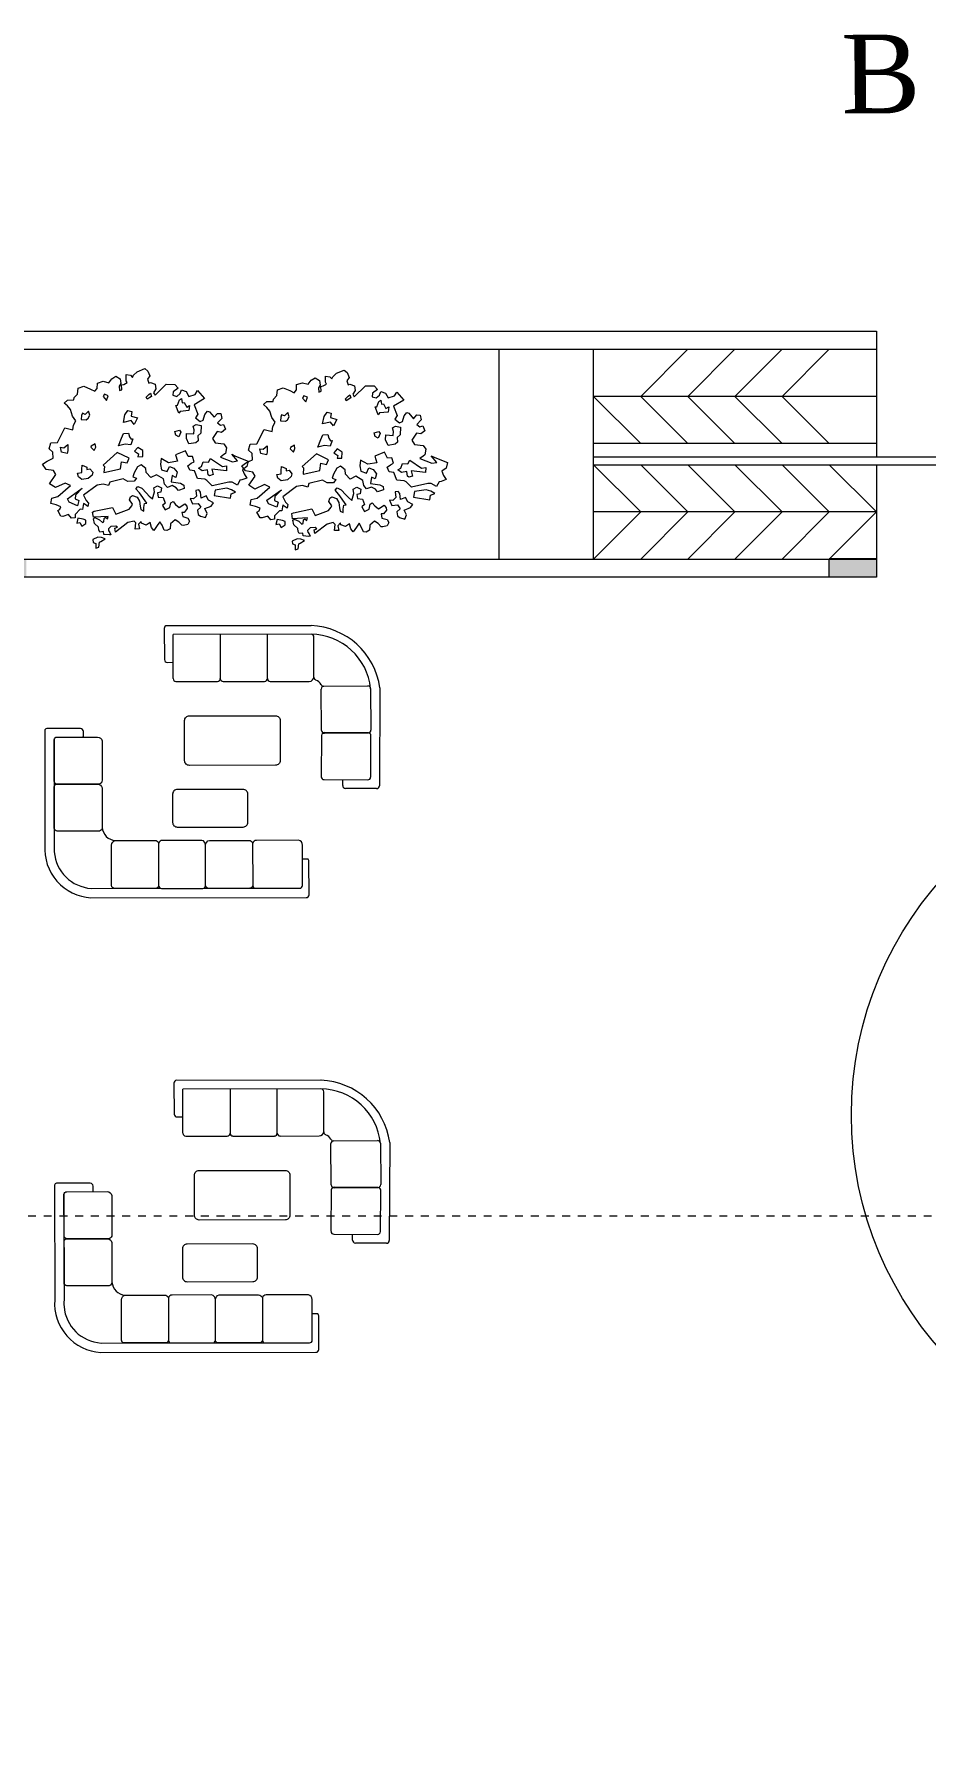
# Model space of a CAD drawing. Header units: inches. Extents: x 0 to 109, y 0 to 144.
# Drawn here: x 29.01 to 40.36, y 81.69 to 103.58 of the extents above; entities that cross this region are included whole.
import ezdxf

# ---------------------------------------------------------------- set-up
doc = ezdxf.new("R2010")
doc.units = ezdxf.units.IN
doc.header["$MEASUREMENT"] = 0
doc.linetypes.add('ACAD_ISO04W100', pattern=[30, 24, -3, 0, -3])
for name, color, linetype, lineweight in [('M_BRUSHES', 104, 'Continuous', 5), ('M_COL', 250, 'Continuous', 20), ('M_DIM', 252, 'Continuous', 5), ('M_ELEV 2', 251, 'Continuous', 15), ('M_HATCH', 252, 'Continuous', 0), ('M_TEXT', 250, 'Continuous', 0), ('M_WALLS', 251, 'Continuous', 15)]:
    doc.layers.add(name, color=color, linetype=linetype, lineweight=lineweight)
doc.layers.add('M_FURNITURE', color=250, linetype='Continuous', lineweight=5, transparency=0.1)
doc.styles.get("Standard").update_dxf_attribs({"font": 'arial.ttf'})

msp = doc.modelspace()

# ---------------------------------------------------------------- hatches: boundary and pattern name
at = {"layer": 'M_HATCH'}
h = msp.add_hatch(color=7, dxfattribs=at)
h.dxf.hatch_style = 1
h.paths.add_polyline_path([(6.212, 99.808), (5.612, 99.808), (5.612, 99.578), (6.212, 99.578)])
h.paths.add_polyline_path([(14.212, 99.808), (13.612, 99.808), (13.612, 99.578), (14.212, 99.578)])
h.paths.add_polyline_path([(22.212, 99.808), (21.612, 99.808), (21.612, 99.578), (22.212, 99.578)])
h.paths.add_polyline_path([(28.542, 99.808), (27.942, 99.808), (27.942, 99.578), (28.542, 99.578)])
h.paths.add_polyline_path([(39.732, 96.908), (39.132, 96.908), (39.132, 96.678), (39.732, 96.678)])
h.paths.add_polyline_path([(28.912, 96.908), (28.312, 96.908), (28.312, 96.678), (28.912, 96.678)])
h.paths.add_polyline_path([(47.532, 96.908), (46.932, 96.908), (46.932, 96.678), (47.532, 96.678)])
h.paths.add_polyline_path([(59.553, 96.908), (58.953, 96.908), (58.953, 96.678), (59.553, 96.678)])
h.paths.add_polyline_path([(59.923, 99.808), (59.323, 99.808), (59.323, 99.578), (59.553, 99.578), (59.553, 99.579), (59.923, 99.579)])
h.paths.add_polyline_path([(67.923, 99.809), (67.323, 99.809), (67.323, 99.579), (67.923, 99.579)])
h.paths.add_polyline_path([(75.923, 99.808), (75.323, 99.808), (75.323, 99.579), (75.923, 99.579)])
h.paths.add_polyline_path([(83.923, 99.808), (83.323, 99.808), (83.323, 99.58), (83.923, 99.58)])
h.paths.add_polyline_path([(90.257, 99.808), (89.657, 99.808), (89.657, 99.579), (90.027, 99.579), (90.257, 99.578)])
h.paths.add_polyline_path([(79.578, 85.178), (79.348, 85.178), (79.348, 84.578), (79.578, 84.578)])
h.paths.add_polyline_path([(90.257, 85.178), (90.027, 85.178), (90.027, 84.578), (90.257, 84.578)])
h.paths.add_polyline_path([(59.553, 85.178), (59.323, 85.178), (59.323, 84.578), (59.553, 84.578)])
h.paths.add_polyline_path([(59.552, 77.178), (59.323, 77.178), (59.323, 76.578), (59.552, 76.578)])
h.paths.add_polyline_path([(59.552, 71.748), (59.323, 71.748), (59.323, 71.148), (59.552, 71.148)])
h.paths.add_polyline_path([(84.972, 71.748), (84.742, 71.748), (84.742, 71.148), (84.972, 71.148)])
h.paths.add_polyline_path([(90.257, 77.178), (90.027, 77.178), (90.027, 76.578), (90.257, 76.578)])
h.paths.add_polyline_path([(84.972, 63.327), (84.742, 63.327), (84.742, 62.727), (84.972, 62.727)])
h.paths.add_polyline_path([(84.972, 56.964), (84.742, 56.964), (84.742, 56.365), (84.972, 56.364)])
h.paths.add_polyline_path([(75.697, 56.643), (75.097, 56.643), (75.097, 56.416), (75.697, 56.413)])
h.paths.add_polyline_path([(67.697, 56.684), (67.097, 56.684), (67.097, 56.457), (67.697, 56.454)])
h.paths.add_polyline_path([(59.552, 57.098), (59.324, 57.098), (59.325, 56.498), (59.552, 56.498)])
h.paths.add_polyline_path([(59.552, 63.327), (59.324, 63.327), (59.324, 62.727), (59.552, 62.727)])
h.paths.add_polyline_path([(59.555, 53.843), (59.325, 53.843), (59.325, 53.243), (59.555, 53.243)])
h.paths.add_polyline_path([(36.827, 53.842), (36.598, 53.841), (36.598, 53.241), (36.828, 53.242)])
h.paths.add_polyline_path([(36.828, 57.159), (36.598, 57.158), (36.598, 56.858), (36.599, 56.558), (36.829, 56.559)])
h.paths.add_polyline_path([(36.711, 63.387), (36.481, 63.387), (36.481, 62.787), (36.599, 62.787), (36.599, 62.787), (36.711, 62.787)])
h.paths.add_polyline_path([(28.541, 63.408), (28.311, 63.408), (28.311, 62.809), (28.541, 62.808)])
h.paths.add_polyline_path([(28.541, 71.748), (28.311, 71.748), (28.311, 71.148), (28.541, 71.148)])
h.paths.add_polyline_path([(28.541, 77.178), (28.311, 77.178), (28.311, 76.578), (28.541, 76.578)])
h.paths.add_polyline_path([(28.542, 85.178), (28.312, 85.178), (28.312, 84.578), (28.542, 84.578)])
h.paths.add_polyline_path([(28.542, 92.408), (28.312, 92.408), (28.312, 91.808), (28.542, 91.808)])
h.paths.add_polyline_path([(5.842, 92.408), (5.612, 92.408), (5.612, 91.808), (5.842, 91.808)])
h.paths.add_polyline_path([(5.842, 85.178), (5.612, 85.178), (5.612, 84.578), (5.842, 84.578)])
h.paths.add_polyline_path([(5.841, 77.178), (5.611, 77.178), (5.611, 76.578), (5.841, 76.578)])
h.paths.add_polyline_path([(5.841, 71.748), (5.611, 71.748), (5.611, 71.148), (5.841, 71.148)])
h.paths.add_polyline_path([(16.049, 71.748), (15.819, 71.748), (15.819, 71.148), (16.049, 71.148)])
h.paths.add_polyline_path([(16.42, 84.808), (15.82, 84.808), (15.82, 84.578), (16.42, 84.578)])

# ---------------------------------------------------------------- linework, layer by layer
msp.add_line((39.732, 96.908), (39.132, 96.908))
at = {"layer": 'M_BRUSHES'}
for points in [[(29.626, 97.54), (29.596, 97.541), (29.533, 97.476), (29.533, 97.433), (29.486, 97.426), (29.448, 97.474), (29.378, 97.45), (29.353, 97.453), (29.311, 97.525), (29.339, 97.542), (29.352, 97.574), (29.293, 97.596), (29.223, 97.614), (29.235, 97.684), (29.312, 97.703), (29.474, 97.842), (29.408, 97.874), (29.282, 97.817), (29.207, 97.866), (29.286, 97.983), (29.259, 98.034), (29.165, 98.048), (29.118, 98.114), (29.178, 98.154), (29.252, 98.19), (29.251, 98.27), (29.201, 98.311), (29.225, 98.388), (29.31, 98.39), (29.403, 98.577), (29.505, 98.55), (29.512, 98.613), (29.541, 98.667), (29.5, 98.728), (29.475, 98.809), (29.436, 98.857), (29.394, 98.893), (29.436, 98.93), (29.515, 98.932), (29.522, 98.963), (29.564, 99.006), (29.571, 99.081), (29.645, 99.106), (29.73, 99.071), (29.784, 99.043), (29.815, 99.079), (29.816, 99.146), (29.892, 99.171), (29.961, 99.152), (30.002, 99.201), (30.052, 99.233), (30.106, 99.2), (30.116, 99.14), (30.092, 99.106), (30.1, 99.052), (30.129, 99.063), (30.125, 99.124), (30.155, 99.129), (30.194, 99.153), (30.184, 99.176), (30.184, 99.255), (30.239, 99.247), (30.262, 99.219), (30.276, 99.246), (30.324, 99.291), (30.42, 99.332), (30.457, 99.3), (30.486, 99.238), (30.455, 99.196), (30.47, 99.144), (30.494, 99.153), (30.552, 99.133), (30.562, 99.073), (30.532, 99.025), (30.55, 98.992), (30.691, 99.132), (30.802, 99.131), (30.846, 99.084), (30.781, 99.036), (30.776, 98.993), (30.827, 98.977), (30.87, 99.014), (30.886, 99.06), (30.945, 99.039), (30.98, 98.977), (31.061, 99.003), (31.09, 99.051), (31.18, 98.949), (31.047, 98.871), (31.097, 98.752), (31.067, 98.705), (31.124, 98.659), (31.165, 98.677), (31.183, 98.748), (31.219, 98.79), (31.245, 98.783), (31.305, 98.713), (31.346, 98.762), (31.389, 98.758), (31.399, 98.698), (31.347, 98.64), (31.383, 98.61), (31.423, 98.622), (31.446, 98.559), (31.397, 98.52), (31.341, 98.529), (31.283, 98.44), (31.316, 98.385), (31.428, 98.373), (31.461, 98.323), (31.447, 98.253), (31.426, 98.237), (31.382, 98.206), (31.536, 98.146), (31.602, 98.157), (31.529, 98.242), (31.576, 98.219), (31.737, 98.154), (31.718, 98.084), (31.663, 98.044), (31.684, 97.992), (31.717, 97.937), (31.655, 97.914), (31.63, 97.91), (31.598, 97.85), (31.53, 97.888), (31.488, 97.887), (31.277, 97.84), (31.211, 97.909), (31.211, 97.909), (31.185, 97.923), (31.092, 97.932), (31.051, 98.029), (30.994, 98.038), (30.967, 98.095), (31.011, 98.126), (31.05, 98.145), (31.027, 98.214), (30.972, 98.211), (30.936, 98.286), (30.809, 98.234), (30.835, 98.153), (30.722, 98.134), (30.628, 98.186), (30.621, 98.111), (30.632, 98.045), (30.704, 98.021), (30.735, 98.087), (30.788, 98.066), (30.834, 98.012), (30.814, 97.947), (30.767, 97.97), (30.757, 97.889), (30.875, 97.872), (30.915, 97.847), (30.922, 97.806), (30.847, 97.782), (30.818, 97.814), (30.77, 97.842), (30.707, 97.819), (30.669, 97.862), (30.658, 97.928), (30.57, 97.981), (30.497, 97.944), (30.438, 98.008), (30.434, 98.062), (30.373, 98.107), (30.328, 98.082), (30.285, 98.007), (30.268, 97.955), (30.314, 97.939), (30.284, 97.897), (30.205, 97.896), (30.145, 97.929), (29.973, 97.888), (29.957, 97.843), (29.892, 97.862), (29.815, 97.849), (29.639, 97.719), (29.675, 97.652), (29.704, 97.621), (29.694, 97.575), (29.659, 97.601), (29.639, 97.615), (29.626, 97.54)], [(32.163, 97.521), (32.133, 97.522), (32.069, 97.457), (32.07, 97.414), (32.023, 97.407), (31.984, 97.455), (31.915, 97.431), (31.89, 97.434), (31.848, 97.506), (31.876, 97.523), (31.889, 97.555), (31.83, 97.577), (31.76, 97.595), (31.772, 97.665), (31.849, 97.684), (32.011, 97.823), (31.945, 97.855), (31.819, 97.798), (31.744, 97.847), (31.823, 97.964), (31.796, 98.015), (31.702, 98.029), (31.655, 98.095), (31.714, 98.135), (31.789, 98.172), (31.788, 98.252), (31.738, 98.292), (31.762, 98.369), (31.847, 98.372), (31.94, 98.558), (32.042, 98.532), (32.049, 98.594), (32.078, 98.648), (32.037, 98.709), (32.012, 98.79), (31.973, 98.838), (31.93, 98.874), (31.973, 98.911), (32.052, 98.913), (32.059, 98.944), (32.101, 98.988), (32.107, 99.062), (32.182, 99.087), (32.267, 99.052), (32.321, 99.024), (32.352, 99.06), (32.353, 99.127), (32.429, 99.152), (32.498, 99.133), (32.539, 99.182), (32.589, 99.215), (32.643, 99.181), (32.653, 99.121), (32.629, 99.087), (32.637, 99.033), (32.666, 99.044), (32.662, 99.105), (32.692, 99.11), (32.731, 99.134), (32.721, 99.157), (32.72, 99.236), (32.776, 99.228), (32.799, 99.2), (32.813, 99.228), (32.861, 99.272), (32.957, 99.313), (32.994, 99.281), (33.023, 99.219), (32.992, 99.177), (33.007, 99.125), (33.03, 99.134), (33.089, 99.114), (33.099, 99.054), (33.069, 99.006), (33.087, 98.973), (33.228, 99.113), (33.339, 99.112), (33.383, 99.065), (33.318, 99.017), (33.313, 98.974), (33.364, 98.958), (33.407, 98.995), (33.423, 99.041), (33.482, 99.02), (33.517, 98.958), (33.598, 98.984), (33.626, 99.032), (33.717, 98.93), (33.584, 98.852), (33.634, 98.733), (33.604, 98.686), (33.661, 98.64), (33.701, 98.658), (33.72, 98.729), (33.756, 98.771), (33.782, 98.764), (33.842, 98.694), (33.883, 98.743), (33.926, 98.739), (33.936, 98.679), (33.884, 98.622), (33.919, 98.591), (33.96, 98.603), (33.983, 98.54), (33.934, 98.501), (33.878, 98.51), (33.819, 98.422), (33.853, 98.366), (33.965, 98.354), (33.998, 98.304), (33.984, 98.234), (33.963, 98.218), (33.919, 98.187), (34.073, 98.127), (34.139, 98.138), (34.066, 98.223), (34.113, 98.2), (34.274, 98.135), (34.255, 98.065), (34.2, 98.025), (34.221, 97.973), (34.254, 97.918), (34.191, 97.896), (34.167, 97.892), (34.135, 97.831), (34.067, 97.869), (34.024, 97.868), (33.814, 97.821), (33.748, 97.89), (33.748, 97.89), (33.722, 97.904), (33.629, 97.913), (33.588, 98.01), (33.531, 98.019), (33.504, 98.076), (33.548, 98.107), (33.587, 98.126), (33.563, 98.195), (33.509, 98.193), (33.473, 98.267), (33.346, 98.215), (33.372, 98.134), (33.258, 98.115), (33.165, 98.167), (33.158, 98.092), (33.169, 98.026), (33.241, 98.002), (33.272, 98.068), (33.325, 98.047), (33.371, 97.993), (33.351, 97.928), (33.304, 97.951), (33.294, 97.87), (33.412, 97.853), (33.452, 97.829), (33.459, 97.787), (33.384, 97.763), (33.355, 97.795), (33.306, 97.823), (33.244, 97.8), (33.206, 97.843), (33.195, 97.909), (33.107, 97.962), (33.034, 97.925), (32.975, 97.989), (32.971, 98.043), (32.909, 98.088), (32.865, 98.063), (32.822, 97.988), (32.805, 97.936), (32.851, 97.92), (32.821, 97.878), (32.742, 97.877), (32.682, 97.91), (32.51, 97.869), (32.494, 97.824), (32.429, 97.843), (32.352, 97.831), (32.176, 97.7), (32.212, 97.633), (32.241, 97.602), (32.231, 97.556), (32.196, 97.582), (32.176, 97.596), (32.163, 97.521)], [(29.952, 98.985), (29.907, 99.005), (29.891, 98.975), (29.934, 98.926)], [(30.473, 99.001), (30.491, 99.018), (30.504, 98.978), (30.448, 98.941), (30.437, 98.967)], [(30.861, 98.932), (30.886, 98.95), (30.895, 98.896), (30.922, 98.9), (30.953, 98.842), (30.991, 98.863), (30.981, 98.798), (30.871, 98.787), (30.854, 98.763), (30.817, 98.862), (30.837, 98.865)], [(32.489, 98.966), (32.443, 98.986), (32.428, 98.956), (32.471, 98.907)], [(33.01, 98.982), (33.028, 98.999), (33.041, 98.959), (32.985, 98.922), (32.973, 98.948)], [(29.72, 98.737), (29.705, 98.79), (29.663, 98.749), (29.625, 98.763), (29.616, 98.734), (29.61, 98.684), (29.674, 98.681), (29.699, 98.699)], [(30.167, 98.741), (30.206, 98.796), (30.257, 98.784), (30.246, 98.726), (30.326, 98.704), (30.284, 98.62), (30.248, 98.67), (30.147, 98.647)], [(32.257, 98.718), (32.241, 98.772), (32.199, 98.73), (32.162, 98.745), (32.153, 98.715), (32.147, 98.665), (32.211, 98.662), (32.236, 98.68)], [(32.703, 98.722), (32.743, 98.777), (32.794, 98.765), (32.783, 98.707), (32.863, 98.685), (32.821, 98.601), (32.785, 98.651), (32.684, 98.628)], [(33.398, 98.913), (33.423, 98.931), (33.432, 98.877), (33.459, 98.881), (33.49, 98.823), (33.528, 98.844), (33.518, 98.779), (33.408, 98.768), (33.391, 98.744), (33.354, 98.843), (33.374, 98.846)], [(30.124, 98.447), (30.149, 98.507), (30.211, 98.511), (30.226, 98.464), (30.245, 98.432), (30.266, 98.436), (30.243, 98.362), (30.171, 98.371), (30.084, 98.35)], [(30.816, 98.484), (30.801, 98.531), (30.862, 98.548), (30.88, 98.523), (30.855, 98.463)], [(30.949, 98.443), (30.952, 98.507), (31.044, 98.501), (31.05, 98.551), (31.035, 98.597), (31.073, 98.618), (31.138, 98.607), (31.133, 98.509), (31.097, 98.475), (31.1, 98.412), (31.07, 98.387), (30.981, 98.372)], [(33.353, 98.466), (33.338, 98.512), (33.398, 98.529), (33.417, 98.504), (33.391, 98.444)], [(33.485, 98.424), (33.489, 98.488), (33.581, 98.482), (33.586, 98.532), (33.572, 98.578), (33.61, 98.599), (33.675, 98.588), (33.67, 98.49), (33.634, 98.456), (33.637, 98.394), (33.607, 98.368), (33.518, 98.353)], [(29.358, 98.268), (29.348, 98.33), (29.391, 98.323), (29.44, 98.366), (29.439, 98.289), (29.431, 98.252)], [(29.737, 98.345), (29.732, 98.33), (29.774, 98.288), (29.795, 98.333), (29.788, 98.374)], [(30.393, 98.212), (30.394, 98.289), (30.332, 98.328), (30.291, 98.279), (30.339, 98.245), (30.331, 98.209)], [(31.895, 98.25), (31.885, 98.311), (31.928, 98.304), (31.977, 98.347), (31.976, 98.27), (31.968, 98.234)], [(32.274, 98.326), (32.269, 98.311), (32.311, 98.269), (32.331, 98.314), (32.325, 98.355)], [(32.661, 98.428), (32.686, 98.488), (32.748, 98.492), (32.763, 98.445), (32.782, 98.414), (32.803, 98.417), (32.78, 98.343), (32.708, 98.352), (32.621, 98.331)], [(32.93, 98.193), (32.931, 98.27), (32.869, 98.309), (32.828, 98.26), (32.876, 98.226), (32.868, 98.19)], [(29.681, 98.049), (29.722, 98.056), (29.757, 98.013), (29.749, 97.976), (29.7, 97.934), (29.618, 97.92), (29.578, 97.955), (29.563, 98.002), (29.617, 98.011), (29.617, 98.053), (29.623, 98.102), (29.683, 98.077)], [(30.197, 98.131), (30.222, 98.191), (30.07, 98.264), (29.888, 98.104), (29.905, 98.086), (29.897, 98.008), (30.112, 98.054), (30.125, 98.147)], [(31.14, 98.084), (31.165, 98.144), (31.229, 98.14), (31.256, 98.187), (31.407, 98.084), (31.461, 98.093), (31.458, 98.029), (31.272, 98.05), (31.29, 97.983), (31.243, 97.968), (31.227, 97.979), (31.217, 98.041), (31.149, 98.029), (31.102, 98.064)], [(32.218, 98.03), (32.258, 98.037), (32.293, 97.994), (32.285, 97.958), (32.237, 97.915), (32.155, 97.901), (32.114, 97.936), (32.1, 97.983), (32.154, 97.992), (32.154, 98.034), (32.16, 98.084), (32.22, 98.059)], [(32.734, 98.112), (32.759, 98.172), (32.607, 98.245), (32.425, 98.085), (32.442, 98.067), (32.434, 97.989), (32.649, 98.035), (32.662, 98.128)], [(33.677, 98.065), (33.702, 98.125), (33.766, 98.121), (33.793, 98.168), (33.944, 98.065), (33.998, 98.074), (33.995, 98.01), (33.809, 98.031), (33.827, 97.964), (33.78, 97.949), (33.764, 97.961), (33.754, 98.022), (33.686, 98.011), (33.639, 98.045)], [(29.458, 97.631), (29.436, 97.676), (29.623, 97.809), (29.54, 97.721), (29.535, 97.672), (29.58, 97.651), (29.563, 97.585)], [(30.053, 97.327), (29.987, 97.322), (29.956, 97.292), (29.96, 97.269), (29.975, 97.246), (29.986, 97.218), (29.969, 97.215), (29.9, 97.222), (29.894, 97.258), (29.846, 97.25), (29.835, 97.279), (29.83, 97.314), (29.779, 97.361), (29.769, 97.421), (29.786, 97.436), (29.844, 97.408), (29.881, 97.371), (29.898, 97.38), (29.903, 97.424), (29.919, 97.439), (29.946, 97.419), (29.954, 97.451), (29.765, 97.44), (29.754, 97.506), (29.777, 97.516), (30.009, 97.564), (30.053, 97.48), (30.221, 97.544), (30.256, 97.587), (30.265, 97.606), (30.225, 97.661), (30.238, 97.7), (30.265, 97.716), (30.324, 97.696), (30.351, 97.645), (30.362, 97.579), (30.368, 97.538), (30.408, 97.519), (30.407, 97.563), (30.416, 97.613), (30.447, 97.618), (30.351, 97.749), (30.306, 97.802), (30.332, 97.831), (30.384, 97.809), (30.443, 97.746), (30.474, 97.708), (30.517, 97.673), (30.545, 97.762), (30.536, 97.816), (30.58, 97.841), (30.634, 97.814), (30.626, 97.757), (30.583, 97.75), (30.592, 97.696), (30.654, 97.689), (30.678, 97.619), (30.647, 97.59), (30.68, 97.534), (30.737, 97.562), (30.751, 97.625), (30.779, 97.642), (30.809, 97.604), (30.859, 97.564), (30.93, 97.612), (30.954, 97.579), (30.959, 97.55), (30.923, 97.501), (30.893, 97.502), (30.902, 97.449), (30.967, 97.428), (30.991, 97.39), (30.967, 97.349), (30.914, 97.334), (30.89, 97.337), (30.852, 97.379), (30.805, 97.408), (30.746, 97.356), (30.744, 97.294), (30.7, 97.269), (30.667, 97.275), (30.639, 97.338), (30.613, 97.383), (30.579, 97.334), (30.534, 97.272), (30.504, 97.309), (30.487, 97.374), (30.437, 97.341), (30.378, 97.363), (30.375, 97.386), (30.338, 97.35), (30.354, 97.291), (30.299, 97.288), (30.304, 97.368), (30.283, 97.39), (30.206, 97.371), (30.048, 97.252), (30.04, 97.3), (30.074, 97.312)], [(31.131, 97.761), (31.109, 97.788), (31.068, 97.781), (31.079, 97.71), (31.042, 97.673), (30.998, 97.678), (31.028, 97.61), (31.1, 97.616), (31.133, 97.566), (31.09, 97.529), (31.099, 97.475), (31.127, 97.455), (31.191, 97.435), (31.214, 97.488), (31.185, 97.55), (31.265, 97.581), (31.294, 97.623), (31.229, 97.655), (31.201, 97.711), (31.138, 97.683)], [(31.464, 97.809), (31.316, 97.785), (31.304, 97.716), (31.509, 97.682), (31.518, 97.739), (31.576, 97.761), (31.522, 97.789)], [(31.994, 97.612), (31.973, 97.657), (32.159, 97.79), (32.077, 97.703), (32.072, 97.653), (32.117, 97.632), (32.1, 97.567)], [(32.59, 97.308), (32.524, 97.303), (32.493, 97.273), (32.497, 97.25), (32.512, 97.227), (32.523, 97.199), (32.505, 97.196), (32.437, 97.203), (32.431, 97.239), (32.383, 97.231), (32.372, 97.26), (32.366, 97.295), (32.316, 97.342), (32.306, 97.402), (32.323, 97.417), (32.381, 97.389), (32.418, 97.352), (32.435, 97.361), (32.44, 97.405), (32.456, 97.42), (32.483, 97.4), (32.491, 97.432), (32.302, 97.421), (32.291, 97.487), (32.313, 97.497), (32.546, 97.545), (32.59, 97.461), (32.758, 97.525), (32.793, 97.568), (32.802, 97.587), (32.762, 97.642), (32.775, 97.681), (32.802, 97.698), (32.861, 97.677), (32.888, 97.626), (32.898, 97.561), (32.905, 97.519), (32.945, 97.501), (32.944, 97.544), (32.953, 97.594), (32.984, 97.599), (32.888, 97.73), (32.843, 97.783), (32.868, 97.813), (32.921, 97.79), (32.98, 97.727), (33.011, 97.689), (33.054, 97.654), (33.081, 97.744), (33.073, 97.797), (33.117, 97.822), (33.171, 97.795), (33.162, 97.738), (33.12, 97.731), (33.129, 97.677), (33.191, 97.67), (33.215, 97.6), (33.184, 97.571), (33.217, 97.515), (33.274, 97.543), (33.288, 97.606), (33.316, 97.623), (33.346, 97.585), (33.396, 97.545), (33.467, 97.593), (33.491, 97.56), (33.496, 97.531), (33.46, 97.482), (33.43, 97.483), (33.439, 97.43), (33.504, 97.409), (33.528, 97.371), (33.504, 97.33), (33.451, 97.316), (33.427, 97.318), (33.389, 97.36), (33.342, 97.389), (33.283, 97.337), (33.281, 97.275), (33.237, 97.25), (33.204, 97.256), (33.176, 97.319), (33.15, 97.364), (33.116, 97.315), (33.071, 97.253), (33.041, 97.291), (33.024, 97.355), (32.974, 97.322), (32.915, 97.344), (32.912, 97.367), (32.875, 97.331), (32.891, 97.272), (32.836, 97.269), (32.841, 97.349), (32.819, 97.371), (32.743, 97.352), (32.585, 97.233), (32.577, 97.281), (32.611, 97.293)], [(33.668, 97.742), (33.646, 97.769), (33.605, 97.762), (33.616, 97.691), (33.579, 97.654), (33.535, 97.659), (33.565, 97.591), (33.637, 97.597), (33.67, 97.547), (33.627, 97.51), (33.636, 97.456), (33.663, 97.436), (33.728, 97.416), (33.751, 97.469), (33.722, 97.531), (33.802, 97.563), (33.831, 97.604), (33.766, 97.636), (33.738, 97.692), (33.675, 97.664)], [(34.001, 97.79), (33.853, 97.767), (33.841, 97.697), (34.046, 97.663), (34.055, 97.72), (34.113, 97.742), (34.059, 97.77)], [(29.636, 97.416), (29.566, 97.43), (29.553, 97.366), (29.594, 97.373), (29.619, 97.328), (29.669, 97.361), (29.668, 97.404)], [(32.173, 97.397), (32.103, 97.411), (32.09, 97.347), (32.131, 97.354), (32.156, 97.309), (32.206, 97.342), (32.205, 97.385)], [(29.87, 97.18), (29.821, 97.185), (29.758, 97.156), (29.764, 97.12), (29.796, 97.107), (29.795, 97.046), (29.835, 97.058), (29.843, 97.121), (29.86, 97.13), (29.916, 97.164)], [(32.407, 97.161), (32.358, 97.166), (32.295, 97.137), (32.301, 97.101), (32.333, 97.088), (32.332, 97.027), (32.372, 97.039), (32.38, 97.102), (32.397, 97.111), (32.453, 97.145)]]:
    msp.add_lwpolyline(points, close=True, dxfattribs=at)
at = {"layer": 'M_COL'}
msp.add_lwpolyline([(39.132, 96.678), (39.132, 96.908), (39.732, 96.908), (39.732, 96.678)], close=True, dxfattribs=at)
at = {"layer": 'M_DIM', "linetype": 'ACAD_ISO04W100', "ltscale": 0.001}
msp.add_line((101.234, 88.546), (1.061, 88.546), dxfattribs=at)
at = {"layer": 'M_ELEV 2'}
for p, q in [((28.542, 99.808), (39.732, 99.808)), ((39.732, 99.808), (39.732, 98.208)), ((28.542, 99.578), (39.732, 99.578)), ((34.932, 99.578), (39.732, 99.578)), ((34.932, 96.908), (34.932, 99.578)), ((36.132, 96.908), (36.132, 99.578)), ((37.332, 99.578), (36.732, 98.978)), ((37.932, 99.578), (37.332, 98.978)), ((38.532, 99.578), (37.932, 98.978)), ((39.132, 99.578), (38.532, 98.978)), ((39.732, 98.978), (36.132, 98.978)), ((36.132, 98.978), (36.732, 98.378)), ((36.732, 98.978), (37.332, 98.378)), ((37.332, 98.978), (37.932, 98.378)), ((37.932, 98.978), (38.532, 98.378)), ((38.532, 98.978), (39.132, 98.378)), ((39.732, 98.378), (36.132, 98.378)), ((36.132, 98.208), (40.832, 98.208)), ((36.132, 98.108), (40.932, 98.108)), ((36.132, 98.108), (36.732, 97.508)), ((36.732, 98.108), (37.332, 97.508)), ((37.332, 98.108), (37.932, 97.508)), ((37.932, 98.108), (38.532, 97.508)), ((38.532, 98.108), (39.132, 97.508)), ((39.132, 98.108), (39.732, 97.508)), ((39.732, 98.108), (39.732, 96.678)), ((39.732, 97.508), (36.132, 97.508)), ((36.732, 97.508), (36.132, 96.908)), ((37.332, 97.508), (36.732, 96.908)), ((37.932, 97.508), (37.332, 96.908)), ((38.532, 97.508), (37.932, 96.908)), ((39.132, 97.508), (38.532, 96.908)), ((39.732, 97.508), (39.132, 96.908))]:
    msp.add_line(p, q, dxfattribs=at)
at = {"layer": 'M_FURNITURE'}
for p, q in [((30.666, 96.023), (30.67, 95.628)), ((32.538, 96.06), (30.693, 96.059)), ((32.537, 95.95), (30.78, 95.948)), ((30.781, 95.386), (30.78, 95.948)), ((31.38, 95.949), (31.381, 95.386)), ((31.981, 95.387), (31.98, 95.949)), ((32.573, 95.402), (32.573, 95.914)), ((30.706, 95.593), (30.781, 95.594)), ((30.817, 95.35), (31.345, 95.35)), ((31.417, 95.351), (31.945, 95.351)), ((32.017, 95.351), (32.514, 95.351)), ((32.67, 94.727), (32.665, 95.254)), ((32.697, 95.29), (33.258, 95.294)), ((33.294, 95.259), (33.299, 94.732)), ((33.412, 95.268), (33.407, 94.021)), ((32.67, 94.664), (32.666, 94.137)), ((32.701, 94.696), (33.264, 94.696)), ((32.701, 94.696), (33.264, 94.696)), ((33.264, 94.696), (32.706, 94.699)), ((33.264, 94.696), (32.706, 94.692)), ((33.295, 94.133), (33.299, 94.66)), ((32.701, 94.101), (33.259, 94.098)), ((32.94, 94.025), (32.941, 94.1)), ((33.371, 93.986), (32.976, 93.989)), ((30.79, 90.239), (30.794, 89.844)), ((32.663, 90.275), (30.817, 90.274)), ((32.662, 90.165), (30.905, 90.163)), ((30.905, 89.601), (30.905, 90.163)), ((31.505, 90.164), (31.505, 89.602)), ((32.105, 89.602), (32.105, 90.164)), ((32.698, 89.617), (32.698, 90.129)), ((30.831, 89.808), (30.905, 89.809)), ((30.941, 89.565), (31.469, 89.566)), ((31.541, 89.566), (32.069, 89.566)), ((32.141, 89.566), (32.638, 89.567)), ((32.794, 88.942), (32.789, 89.469)), ((32.821, 89.505), (33.383, 89.509)), ((33.419, 89.474), (33.424, 88.947)), ((33.537, 89.483), (33.532, 88.237)), ((32.794, 88.879), (32.79, 88.353)), ((32.826, 88.911), (33.388, 88.911)), ((32.826, 88.911), (33.388, 88.911)), ((33.388, 88.911), (32.831, 88.915)), ((33.388, 88.911), (32.831, 88.907)), ((33.42, 88.349), (33.424, 88.875)), ((32.826, 88.316), (33.384, 88.313)), ((33.065, 88.24), (33.065, 88.315)), ((33.495, 88.201), (33.1, 88.204))]:
    msp.add_line(p, q, dxfattribs=at)
for points in [[(30.927, 94.342), (30.927, 94.853, -0.414214), (30.987, 94.913), (32.084, 94.914, -0.414214), (32.144, 94.854), (32.144, 94.343, -0.414214), (32.084, 94.283), (30.987, 94.282, -0.414214)], [(29.267, 94.08), (29.267, 94.606, -0.414214), (29.303, 94.642), (29.817, 94.642, -0.350781), (29.877, 94.595), (29.877, 94.092, -0.333333), (29.841, 94.044), (29.303, 94.044, -0.414214)], [(29.268, 93.482), (29.267, 94.008, -0.414214), (29.303, 94.044), (29.818, 94.044, -0.350781), (29.877, 93.996), (29.878, 93.494, -0.333333), (29.842, 93.446), (29.304, 93.446, -0.414214)], [(30.774, 93.916), (30.774, 93.557, 0.414214), (30.834, 93.497), (31.672, 93.498, 0.414214), (31.731, 93.558), (31.731, 93.917, 0.414214), (31.671, 93.976), (30.834, 93.976, 0.414214)], [(30.56, 92.717), (30.034, 92.716, -0.414214), (29.998, 92.752), (29.998, 93.267, -0.350781), (30.045, 93.327), (30.548, 93.327, -0.333333), (30.596, 93.291), (30.596, 92.753, -0.414214)], [(30.632, 92.717), (31.159, 92.717, 0.414214), (31.194, 92.753), (31.194, 93.268, 0.350781), (31.146, 93.328), (30.644, 93.327, 0.333333), (30.596, 93.291), (30.596, 92.753, 0.414214)], [(31.757, 92.718), (31.23, 92.717, -0.414214), (31.194, 92.753), (31.194, 93.268, -0.350781), (31.242, 93.328), (31.744, 93.328, -0.333333), (31.792, 93.292), (31.793, 92.754, -0.414214)], [(31.829, 92.718), (32.391, 92.718, 0.414214), (32.427, 92.754), (32.426, 93.269, 0.350781), (32.378, 93.329), (31.84, 93.328, 0.333333), (31.792, 93.292), (31.793, 92.754, 0.414214)], [(31.052, 88.557), (31.051, 89.068, -0.414214), (31.111, 89.128), (32.208, 89.129, -0.414214), (32.268, 89.069), (32.268, 88.558, -0.414214), (32.209, 88.498), (31.112, 88.497, -0.414214)], [(29.392, 88.295), (29.391, 88.821, -0.414214), (29.427, 88.857), (29.942, 88.858, -0.350781), (30.001, 88.81), (30.002, 88.307, -0.333333), (29.966, 88.259), (29.428, 88.259, -0.414214)], [(29.392, 87.697), (29.392, 88.223, -0.414214), (29.428, 88.259), (29.942, 88.259, -0.350781), (30.002, 88.212), (30.002, 87.709, -0.333333), (29.967, 87.661), (29.428, 87.661, -0.414214)], [(30.899, 88.131), (30.899, 87.772, 0.414214), (30.959, 87.712), (31.796, 87.713, 0.414214), (31.856, 87.773), (31.856, 88.132, 0.414214), (31.796, 88.192), (30.958, 88.191, 0.414214)], [(30.685, 86.932), (30.159, 86.932, -0.414214), (30.123, 86.968), (30.122, 87.482, -0.350781), (30.17, 87.542), (30.672, 87.542, -0.333333), (30.72, 87.506), (30.721, 86.968, -0.414214)], [(30.757, 86.932), (31.283, 86.933, 0.414214), (31.319, 86.968), (31.319, 87.483, 0.350781), (31.271, 87.543), (30.768, 87.542, 0.333333), (30.72, 87.506), (30.721, 86.968, 0.414214)], [(31.881, 86.933), (31.355, 86.933, -0.414214), (31.319, 86.968), (31.319, 87.483, -0.350781), (31.366, 87.543), (31.869, 87.543, -0.333333), (31.917, 87.507), (31.917, 86.969, -0.414214)], [(31.953, 86.933), (32.515, 86.934, 0.414214), (32.551, 86.97), (32.551, 87.484, 0.350781), (32.503, 87.544), (31.965, 87.543, 0.333333), (31.917, 87.507), (31.917, 86.969, 0.414214)]]:
    msp.add_lwpolyline(points, format="xyb", close=True, dxfattribs=at)
for points in [[(29.638, 94.651), (29.638, 94.714, 0.414214), (29.602, 94.75), (29.171, 94.75, 0.414214), (29.147, 94.726), (29.148, 93.266, 0.417206), (29.735, 92.597), (32.475, 92.599, 0.414214), (32.511, 92.635), (32.51, 93.054, 0.162278), (32.498, 93.089), (32.426, 93.089)], [(29.267, 94.606), (29.268, 93.262, 0.039865), (29.268, 93.181)], [(29.268, 93.181, 0.371492), (29.739, 92.716), (32.355, 92.718)], [(29.762, 88.866), (29.762, 88.929, 0.414214), (29.726, 88.965), (29.295, 88.965, 0.414214), (29.272, 88.941), (29.273, 87.481, 0.417206), (29.86, 86.812), (32.599, 86.814, 0.414214), (32.635, 86.85), (32.635, 87.269, 0.162278), (32.623, 87.305), (32.551, 87.304)], [(29.391, 88.821), (29.392, 87.477, 0.039865), (29.392, 87.396)], [(29.392, 87.396, 0.371492), (29.863, 86.931), (32.479, 86.934)]]:
    msp.add_lwpolyline(points, format="xyb", dxfattribs=at)
for points in [[(29.276, 94.63), (29.276, 94.63)], [(29.4, 88.845), (29.4, 88.845)]]:
    msp.add_lwpolyline(points, dxfattribs=at)
for centre, radius, start, end in [((30.702, 96.024), 0.0359, 90.5367, 180.5367), ((32.53, 95.182), 0.768, 5.7343, 89.5045), ((32.537, 95.914), 0.0359, 0.0475, 90.0475), ((32.502, 95.142), 0.919, 7.9124, 87.7711), ((30.706, 95.629), 0.0359, 180.5367, 270.5367), ((30.817, 95.386), 0.0359, 180.0475, 270.0475), ((31.345, 95.386), 0.0359, 270.0475, 0.0475), ((31.417, 95.386), 0.0359, 180.0475, 270.0475), ((31.945, 95.387), 0.0359, 270.0475, 0.0475), ((32.017, 95.387), 0.0359, 180.0475, 270.0475), ((32.514, 95.411), 0.0598, 270.0475, 0.0475), ((32.609, 95.402), 0.0359, 180.0475, 250.2942), ((32.556, 95.252), 0.123, 27.5311, 70.2942), ((32.696, 95.326), 0.0359, 207.5311, 270.4507), ((32.701, 95.254), 0.0359, 90.5367, 180.5367), ((33.258, 95.258), 0.0359, 0.5367, 90.5367), ((29.606, 94.664), 0.0339, 320.3971, 338.204), ((32.706, 94.727), 0.0359, 180.5367, 270.5367), ((32.706, 94.664), 0.0359, 89.5584, 179.5584), ((33.263, 94.732), 0.0359, 270.5367, 0.5367), ((33.263, 94.66), 0.0359, 359.5584, 89.5584), ((32.702, 94.137), 0.0359, 179.5584, 269.5584), ((33.259, 94.134), 0.0359, 269.5584, 359.5584), ((32.976, 94.025), 0.0359, 179.5584, 269.5584), ((33.371, 94.022), 0.0359, 269.5584, 359.5584), ((30.054, 93.503), 0.176, 182.8002, 267.2949), ((30.826, 90.239), 0.0359, 90.5367, 180.5367), ((32.627, 89.357), 0.919, 7.9124, 87.7711), ((32.655, 89.397), 0.768, 5.7343, 89.5045), ((32.662, 90.129), 0.0359, 0.0475, 90.0475), ((30.83, 89.844), 0.0359, 180.5367, 270.5367), ((30.941, 89.601), 0.0359, 180.0475, 270.0475), ((31.469, 89.601), 0.0359, 270.0475, 0.0475), ((31.541, 89.602), 0.0359, 180.0475, 270.0475), ((32.069, 89.602), 0.0359, 270.0475, 0.0475), ((32.141, 89.602), 0.0359, 180.0475, 270.0475), ((32.638, 89.626), 0.0598, 270.0475, 0.0475), ((32.734, 89.617), 0.0359, 180.0475, 250.2942), ((32.68, 89.467), 0.123, 27.5311, 70.2942), ((32.821, 89.541), 0.0359, 207.5311, 270.4507), ((32.825, 89.469), 0.0359, 90.5367, 180.5367), ((33.383, 89.473), 0.0359, 0.5367, 90.5367), ((32.83, 88.943), 0.0359, 180.5367, 270.5367), ((32.83, 88.879), 0.0359, 89.5584, 179.5584), ((33.388, 88.947), 0.0359, 270.5367, 0.5367), ((33.388, 88.875), 0.0359, 359.5584, 89.5584), ((29.731, 88.879), 0.0339, 320.3971, 338.204), ((32.826, 88.352), 0.0359, 179.5584, 269.5584), ((33.101, 88.24), 0.0359, 179.5584, 269.5584), ((33.384, 88.349), 0.0359, 269.5584, 359.5584), ((33.496, 88.237), 0.0359, 269.5584, 359.5584), ((30.178, 87.718), 0.176, 182.8002, 267.2949)]:
    msp.add_arc(centre, radius, start, end, dxfattribs=at)
at = {"layer": 'M_WALLS'}
for p, q in [((28.542, 96.908), (39.732, 96.908)), ((39.732, 96.678), (28.542, 96.678))]:
    msp.add_line(p, q, dxfattribs=at)
msp.add_circle((43.914, 89.832), 4.5, dxfattribs=at)

# ---------------------------------------------------------------- texts
at = {"layer": 'M_TEXT', "insert": (39.28, 103.577), "char_height": 2.5, "attachment_point": 1, "rotation": 0.5596}
msp.add_mtext_dynamic_manual_height_columns('{\\fTimes New Roman|b0|i0|c0|p18;\\H0.4x;B}', width=18.16185, gutter_width=12.5, heights=[0], dxfattribs=at)

doc.saveas('drawing.dxf')
